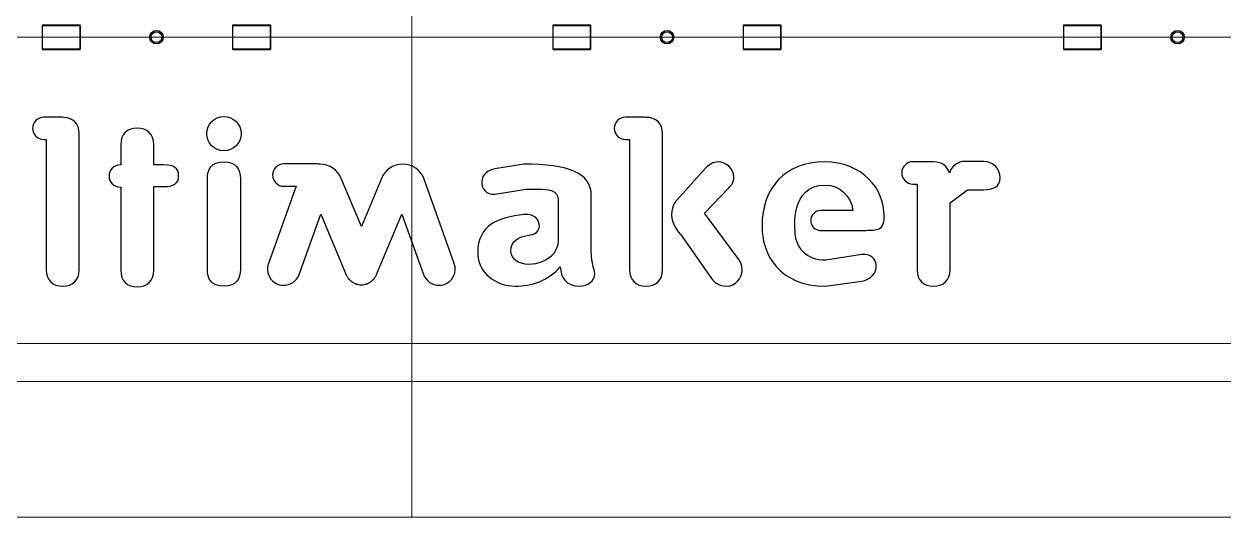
# Model space of a CAD drawing. Header units: millimetres. Extents: x -1949 to 1995, y -2739 to 1842.
# Drawn here: x -1389.8 to -1137.5, y -592.8 to -489.1 of the extents above; entities that cross this region are included whole.
import ezdxf

# ---------------------------------------------------------------- set-up
doc = ezdxf.new("R2010")
doc.units = ezdxf.units.MM
for name, color, linetype, true_color in [('CHANGED_PARTS', 3, 'Continuous', 0x00ff00), ('CUTS', 1, 'Continuous', 0xff0000), ('ORIGIONAL_PARTS_THAT_WERE_', 6, 'Continuous', 0xff00ff)]:
    doc.layers.add(name, color=color, linetype=linetype, true_color=true_color)
for name, color, linetype, lineweight, true_color in [('Front', 1, 'Continuous', 0, 0xff0000), ('Laser Table', 2, 'Continuous', 0, 0xffff00), ('Referance lines', 2, 'Continuous', 0, 0xffff00)]:
    doc.layers.add(name, color=color, linetype=linetype, lineweight=lineweight, true_color=true_color)

msp = doc.modelspace()

# ---------------------------------------------------------------- linework, layer by layer
at = {"layer": 'CHANGED_PARTS'}
for p, q in [((-1385.92, -494.47), (-1385.92, -489.27)), ((-1385.92, -489.27), (-1378.04, -489.27)), ((-1378.04, -494.47), (-1378.04, -489.27)), ((-1345.92, -494.47), (-1345.92, -489.27)), ((-1345.92, -489.27), (-1338.04, -489.27)), ((-1338.04, -494.47), (-1338.04, -489.27)), ((-1278.58, -494.47), (-1278.58, -489.27)), ((-1278.58, -489.27), (-1270.7, -489.27)), ((-1270.7, -494.47), (-1270.7, -489.27)), ((-1238.58, -494.47), (-1238.58, -489.27)), ((-1238.58, -489.27), (-1230.7, -489.27)), ((-1230.7, -494.47), (-1230.7, -489.27)), ((-1171.24, -494.47), (-1171.24, -489.27)), ((-1171.24, -489.27), (-1163.36, -489.27)), ((-1163.36, -494.47), (-1163.36, -489.27)), ((-1385.92, -494.47), (-1378.04, -494.47)), ((-1345.92, -494.47), (-1338.04, -494.47)), ((-1278.58, -494.47), (-1270.7, -494.47)), ((-1238.58, -494.47), (-1230.7, -494.47)), ((-1171.24, -494.47), (-1163.36, -494.47))]:
    msp.add_line(p, q, dxfattribs=at)
at = {"layer": 'CHANGED_PARTS', "color": 3, "true_color": 0x00ff00}
for points in [[(-1363.4, -491.87), (-1363.4, -491.08), (-1362.76, -490.44), (-1361.98, -490.44)], [(-1361.98, -493.29), (-1362.76, -493.29), (-1363.4, -492.65), (-1363.4, -491.87)], [(-1361.98, -490.44), (-1361.19, -490.44), (-1360.55, -491.08), (-1360.55, -491.87)], [(-1360.55, -491.87), (-1360.55, -492.65), (-1361.19, -493.29), (-1361.98, -493.29)], [(-1256.06, -491.87), (-1256.06, -491.08), (-1255.42, -490.44), (-1254.64, -490.44)], [(-1254.64, -493.29), (-1255.42, -493.29), (-1256.06, -492.65), (-1256.06, -491.87)], [(-1254.64, -490.44), (-1253.85, -490.44), (-1253.21, -491.08), (-1253.21, -491.87)], [(-1253.21, -491.87), (-1253.21, -492.65), (-1253.85, -493.29), (-1254.64, -493.29)], [(-1148.72, -491.87), (-1148.72, -491.08), (-1148.08, -490.44), (-1147.3, -490.44)], [(-1147.3, -493.29), (-1148.08, -493.29), (-1148.72, -492.65), (-1148.72, -491.87)], [(-1147.3, -490.44), (-1146.51, -490.44), (-1145.87, -491.08), (-1145.87, -491.87)], [(-1145.87, -491.87), (-1145.87, -492.65), (-1146.51, -493.29), (-1147.3, -493.29)]]:
    msp.add_open_spline(points, degree=3, dxfattribs=at)
at = {"layer": 'CUTS', "color": 1, "true_color": 0xff0000}
for points in [[(-1381.98, -508.69), (-1385.7, -508.69)], [(-1259.67, -508.69), (-1263.39, -508.69)], [(-1385.7, -513.37), (-1385.17, -513.37), (-1385.17, -540.74)], [(-1378.23, -540.74), (-1378.23, -512.2)], [(-1369.5, -514.49), (-1369.5, -518.73), (-1369.62, -518.73)], [(-1360.46, -518.72), (-1362.56, -518.72), (-1362.56, -514.49)], [(-1263.39, -513.37), (-1262.52, -513.37), (-1262.52, -540.74)], [(-1255.58, -540.74), (-1255.58, -512.2)], [(-1328.33, -518.52), (-1335.22, -518.52)], [(-1284.76, -518.58), (-1290.82, -519.58)], [(-1246.55, -519.43), (-1252.58, -526.14)], [(-1199.22, -518.06), (-1202.94, -518.06)], [(-1188.03, -517.99), (-1191.99, -517.99)], [(-1351.28, -540.74), (-1351.28, -521.57), (-1351.28, -521.57)], [(-1344.34, -521.57), (-1344.34, -540.74)], [(-1314.68, -521.59), (-1318.91, -531.65), (-1323.14, -521.59)], [(-1299.37, -539.46), (-1305.71, -521.71)], [(-1369.62, -523.41), (-1369.5, -523.41), (-1369.5, -540.88)], [(-1362.56, -540.88), (-1362.56, -523.29), (-1360.46, -523.29)], [(-1335.22, -523.21), (-1332.64, -523.21), (-1338.45, -539.46)], [(-1290.82, -524.85), (-1284.24, -523.8), (-1281.88, -523.8)], [(-1239.56, -538.6), (-1246.78, -528.9), (-1241.65, -523.52)], [(-1202.94, -522.74), (-1202.07, -522.74), (-1202.07, -540.74)], [(-1195.13, -540.74), (-1195.13, -526.73), (-1191.45, -523.95), (-1188.03, -523.95)], [(-1277.5, -526.09), (-1277.5, -534.6)], [(-1270.56, -536.89), (-1270.56, -525.23)], [(-1331.99, -541.77), (-1327.45, -529.06), (-1322.07, -541.84)], [(-1315.75, -541.84), (-1315.73, -541.8), (-1315.73, -541.8), (-1310.37, -529.06), (-1305.83, -541.77)], [(-1215.56, -528.31), (-1222.31, -528.31)], [(-1251.83, -533.32), (-1245.26, -542.6)], [(-1222.84, -532.45), (-1222.84, -532.46), (-1222.8, -532.46), (-1222.8, -532.46)], [(-1222.31, -532.53), (-1212.99, -532.53)], [(-1212.5, -532.46), (-1212.02, -532.46)], [(-1299.37, -539.46), (-1299.37, -539.46)], [(-1213.65, -537.6), (-1221.28, -538.77), (-1221.29, -538.79)], [(-1221.29, -544.21), (-1213.65, -543.16)]]:
    msp.add_lwpolyline(points, dxfattribs=at)
for points in [[(-1385.7, -508.69), (-1386.99, -508.69), (-1388.04, -509.74), (-1388.04, -511.03)], [(-1381.49, -508.75), (-1381.65, -508.71), (-1381.81, -508.69), (-1381.98, -508.69)], [(-1378.23, -512.2), (-1378.23, -510), (-1379.52, -508.83), (-1381.49, -508.75)], [(-1351.42, -512.16), (-1351.42, -510.16), (-1349.81, -508.54), (-1347.81, -508.54)], [(-1347.81, -508.54), (-1345.81, -508.54), (-1344.2, -510.16), (-1344.2, -512.16)], [(-1263.39, -508.69), (-1264.68, -508.69), (-1265.73, -509.74), (-1265.73, -511.03)], [(-1259.19, -508.74), (-1259.34, -508.71), (-1259.5, -508.69), (-1259.67, -508.69)], [(-1259.05, -508.73), (-1259.1, -508.73), (-1259.14, -508.74), (-1259.19, -508.74)], [(-1255.58, -512.2), (-1255.58, -509.92), (-1256.96, -508.73), (-1259.05, -508.73)], [(-1388.04, -511.03), (-1388.04, -512.33), (-1386.99, -513.37), (-1385.7, -513.37)], [(-1366.03, -511.02), (-1368.12, -511.02), (-1369.5, -512.2), (-1369.5, -514.49)], [(-1362.56, -514.49), (-1362.56, -512.2), (-1363.94, -511.02), (-1366.03, -511.02)], [(-1347.81, -515.77), (-1349.81, -515.77), (-1351.42, -514.15), (-1351.42, -512.16)], [(-1344.2, -512.16), (-1344.2, -514.15), (-1345.81, -515.77), (-1347.81, -515.77)], [(-1265.73, -511.03), (-1265.73, -512.33), (-1264.68, -513.37), (-1263.39, -513.37)], [(-1369.62, -518.73), (-1370.91, -518.73), (-1371.96, -519.78), (-1371.96, -521.07)], [(-1357.32, -521), (-1357.32, -519.34), (-1358.42, -518.72), (-1360.46, -518.72)], [(-1351.28, -521.57), (-1351.28, -519.72), (-1350.52, -518.1), (-1347.81, -518.1)], [(-1347.81, -518.1), (-1345.1, -518.1), (-1344.34, -519.72), (-1344.34, -521.57)], [(-1335.22, -518.52), (-1336.51, -518.52), (-1337.56, -519.57), (-1337.56, -520.86)], [(-1327.78, -518.6), (-1327.95, -518.55), (-1328.14, -518.52), (-1328.33, -518.52)], [(-1327.6, -518.58), (-1327.66, -518.58), (-1327.72, -518.59), (-1327.78, -518.6)], [(-1327.57, -518.58), (-1327.58, -518.58), (-1327.59, -518.58), (-1327.6, -518.58)], [(-1323.14, -521.59), (-1323.84, -519.79), (-1325.6, -518.59), (-1327.57, -518.58)], [(-1310.23, -518.58), (-1312.21, -518.59), (-1313.98, -519.79), (-1314.68, -521.59)], [(-1310.22, -518.58), (-1310.22, -518.58), (-1310.23, -518.58), (-1310.23, -518.58)], [(-1305.71, -521.71), (-1306.38, -519.84), (-1308.2, -518.58), (-1310.22, -518.58)], [(-1290.82, -519.58), (-1292.26, -519.88), (-1293.59, -520.66), (-1293.59, -522.35)], [(-1270.56, -525.23), (-1270.56, -520.24), (-1275.6, -518.58), (-1284.76, -518.58)], [(-1243.88, -518.1), (-1244.93, -518.1), (-1245.83, -518.67), (-1246.55, -519.43)], [(-1240.6, -521.24), (-1240.6, -519.48), (-1242.31, -518.1), (-1243.88, -518.1)], [(-1221.53, -518.1), (-1229.76, -518.1), (-1234.66, -523.52), (-1234.66, -531.61)], [(-1208.97, -529.47), (-1208.97, -523.76), (-1213.54, -518.1), (-1221.53, -518.1)], [(-1202.94, -518.06), (-1204.23, -518.06), (-1205.28, -519.11), (-1205.28, -520.4)], [(-1198.74, -518.11), (-1198.9, -518.08), (-1199.06, -518.06), (-1199.22, -518.06)], [(-1198.6, -518.1), (-1198.65, -518.1), (-1198.7, -518.11), (-1198.74, -518.11)], [(-1195.27, -520.48), (-1195.65, -518.92), (-1196.88, -518.1), (-1198.6, -518.1)], [(-1191.99, -517.99), (-1193.55, -517.99), (-1194.86, -519.05), (-1195.27, -520.48)], [(-1184.6, -521.42), (-1184.6, -519.53), (-1186.13, -517.99), (-1188.03, -517.99)], [(-1371.96, -521.07), (-1371.96, -522.36), (-1370.91, -523.41), (-1369.62, -523.41)], [(-1360.46, -523.29), (-1358.42, -523.29), (-1357.32, -522.67), (-1357.32, -521)], [(-1337.56, -520.86), (-1337.56, -522.16), (-1336.51, -523.21), (-1335.22, -523.21)], [(-1241.65, -523.52), (-1241.03, -522.86), (-1240.6, -522.48), (-1240.6, -521.24)], [(-1205.28, -520.4), (-1205.28, -521.69), (-1204.23, -522.74), (-1202.94, -522.74)], [(-1188.03, -523.95), (-1186.13, -523.95), (-1184.6, -523.32), (-1184.6, -521.42)], [(-1293.59, -522.35), (-1293.59, -523.64), (-1292.67, -525.13), (-1290.82, -524.85)], [(-1281.88, -523.8), (-1279.55, -523.8), (-1277.5, -524.09), (-1277.5, -526.09)], [(-1227.71, -532.46), (-1227.71, -532.46), (-1228.84, -522.95), (-1221.39, -522.95)], [(-1221.39, -522.95), (-1218.35, -522.95), (-1216, -525.21), (-1215.56, -528.31)], [(-1252.58, -526.14), (-1252.58, -526.14), (-1253.69, -527.16), (-1253.69, -529.19)], [(-1284.73, -529.14), (-1290.06, -529.75), (-1294.44, -531.37), (-1294.44, -537.13)], [(-1281.58, -530.89), (-1282.13, -528.81), (-1284.73, -529.14), (-1284.73, -529.14)], [(-1253.69, -529.19), (-1253.69, -531.29), (-1251.83, -533.32), (-1251.83, -533.32)], [(-1222.31, -528.31), (-1223.48, -528.31), (-1224.42, -529.26), (-1224.42, -530.42)], [(-1212.02, -532.46), (-1209.69, -532.46), (-1208.97, -531.85), (-1208.97, -529.47)], [(-1283.02, -533.37), (-1283.02, -533.37), (-1281.02, -532.97), (-1281.58, -530.89)], [(-1234.66, -531.61), (-1234.66, -537.65), (-1230.99, -544.21), (-1221.29, -544.21)], [(-1224.42, -530.42), (-1224.42, -531.4), (-1223.74, -532.22), (-1222.84, -532.45)], [(-1287.49, -536.79), (-1287.49, -534.7), (-1285.92, -533.79), (-1283.02, -533.37)], [(-1277.5, -534.6), (-1277.5, -537.17), (-1279.83, -539.64), (-1283.64, -539.64)], [(-1221.29, -538.79), (-1225.33, -538.79), (-1227.71, -536.13), (-1227.71, -532.46)], [(-1222.8, -532.46), (-1222.64, -532.5), (-1222.48, -532.53), (-1222.31, -532.53)], [(-1212.99, -532.53), (-1212.82, -532.53), (-1212.66, -532.5), (-1212.5, -532.46)], [(-1294.44, -537.13), (-1294.44, -541.5), (-1290.53, -544.21), (-1286.59, -544.21)], [(-1283.64, -539.64), (-1286.02, -539.64), (-1287.49, -538.36), (-1287.49, -536.79)], [(-1269.85, -541.55), (-1269.85, -540.45), (-1270.56, -539.79), (-1270.56, -536.89)], [(-1210.67, -539.78), (-1210.81, -538.49), (-1211.8, -537.33), (-1213.65, -537.6)], [(-1338.45, -539.46), (-1339.09, -541.25), (-1338.16, -543.21), (-1336.38, -543.85)], [(-1301.45, -543.85), (-1299.66, -543.21), (-1298.73, -541.25), (-1299.37, -539.46)], [(-1238.84, -540.84), (-1238.84, -539.69), (-1239.32, -538.93), (-1239.56, -538.6)], [(-1213.65, -543.16), (-1212.01, -542.86), (-1210.47, -541.66), (-1210.67, -539.78)], [(-1385.17, -540.74), (-1385.17, -543.02), (-1383.79, -544.21), (-1381.7, -544.21)], [(-1381.7, -544.21), (-1379.61, -544.21), (-1378.23, -543.02), (-1378.23, -540.74)], [(-1369.5, -540.88), (-1369.5, -543.16), (-1368.12, -544.35), (-1366.03, -544.35)], [(-1366.03, -544.35), (-1363.94, -544.35), (-1362.56, -543.16), (-1362.56, -540.88)], [(-1347.81, -544.21), (-1350.52, -544.21), (-1351.28, -542.59), (-1351.28, -540.74)], [(-1344.34, -540.74), (-1344.34, -542.59), (-1345.1, -544.21), (-1347.81, -544.21)], [(-1335.22, -544.05), (-1333.81, -544.05), (-1332.49, -543.18), (-1331.99, -541.77)], [(-1322.07, -541.84), (-1322, -542.02), (-1321.9, -542.19), (-1321.8, -542.35)], [(-1321.8, -542.35), (-1321.77, -542.39), (-1321.74, -542.43), (-1321.71, -542.47)], [(-1316.11, -542.48), (-1316.08, -542.43), (-1316.05, -542.39), (-1316.02, -542.35)], [(-1316.02, -542.35), (-1315.92, -542.19), (-1315.82, -542.02), (-1315.75, -541.84)], [(-1305.83, -541.77), (-1305.33, -543.17), (-1304.01, -544.05), (-1302.6, -544.05)], [(-1286.59, -544.21), (-1282.93, -544.21), (-1279.79, -543.17), (-1277.08, -540.17)], [(-1277.08, -540.17), (-1276.98, -542.31), (-1275.98, -544.21), (-1272.99, -544.21)], [(-1272.99, -544.21), (-1271.32, -544.21), (-1269.85, -543.12), (-1269.85, -541.55)], [(-1262.52, -540.74), (-1262.52, -543.02), (-1261.14, -544.21), (-1259.05, -544.21)], [(-1259.05, -544.21), (-1256.96, -544.21), (-1255.58, -543.02), (-1255.58, -540.74)], [(-1242.12, -544.21), (-1240.27, -544.21), (-1238.84, -542.6), (-1238.84, -540.84)], [(-1202.07, -540.74), (-1202.07, -543.02), (-1200.7, -544.21), (-1198.6, -544.21)], [(-1198.6, -544.21), (-1196.51, -544.21), (-1195.13, -543.02), (-1195.13, -540.74)], [(-1336.38, -543.85), (-1335.99, -543.99), (-1335.6, -544.05), (-1335.22, -544.05)], [(-1321.71, -542.47), (-1321.63, -542.6), (-1321.53, -542.72), (-1321.43, -542.83)], [(-1321.43, -542.83), (-1321.38, -542.88), (-1321.34, -542.92), (-1321.29, -542.97)], [(-1321.29, -542.97), (-1321.18, -543.07), (-1321.06, -543.18), (-1320.93, -543.27)], [(-1320.93, -543.27), (-1320.89, -543.3), (-1320.86, -543.33), (-1320.82, -543.35)], [(-1320.82, -543.35), (-1320.65, -543.47), (-1320.47, -543.56), (-1320.28, -543.65)], [(-1320.28, -543.65), (-1320.27, -543.65), (-1320.26, -543.66), (-1320.24, -543.67)], [(-1320.24, -543.67), (-1320.21, -543.68), (-1320.17, -543.69), (-1320.14, -543.7)], [(-1320.14, -543.7), (-1319.99, -543.76), (-1319.84, -543.8), (-1319.69, -543.84)], [(-1319.69, -543.84), (-1319.63, -543.85), (-1319.57, -543.87), (-1319.5, -543.88)], [(-1319.5, -543.88), (-1319.31, -543.91), (-1319.12, -543.94), (-1318.92, -543.94)], [(-1318.92, -543.94), (-1318.92, -543.94), (-1318.91, -543.94), (-1318.91, -543.94)], [(-1318.91, -543.94), (-1318.91, -543.94), (-1318.9, -543.94), (-1318.9, -543.94)], [(-1318.9, -543.94), (-1318.7, -543.94), (-1318.51, -543.91), (-1318.32, -543.88)], [(-1318.32, -543.88), (-1318.25, -543.87), (-1318.19, -543.85), (-1318.13, -543.84)], [(-1318.13, -543.84), (-1317.98, -543.8), (-1317.83, -543.76), (-1317.69, -543.7)], [(-1317.69, -543.7), (-1317.65, -543.69), (-1317.61, -543.68), (-1317.58, -543.67)], [(-1317.58, -543.67), (-1317.56, -543.66), (-1317.55, -543.65), (-1317.53, -543.65)], [(-1317.53, -543.65), (-1317.35, -543.56), (-1317.17, -543.47), (-1317, -543.35)], [(-1317, -543.35), (-1316.96, -543.33), (-1316.92, -543.3), (-1316.89, -543.27)], [(-1316.89, -543.27), (-1316.76, -543.18), (-1316.64, -543.08), (-1316.53, -542.97)], [(-1316.53, -542.97), (-1316.48, -542.92), (-1316.44, -542.88), (-1316.39, -542.83)], [(-1316.39, -542.83), (-1316.29, -542.72), (-1316.2, -542.6), (-1316.11, -542.48)], [(-1302.6, -544.05), (-1302.22, -544.05), (-1301.83, -543.98), (-1301.45, -543.85)], [(-1245.26, -542.6), (-1244.74, -543.36), (-1243.84, -544.21), (-1242.12, -544.21)]]:
    msp.add_open_spline(points, degree=3, dxfattribs=at)
at = {"layer": 'Front', "color": 1, "true_color": 0xff0000}
msp.add_line((-1684.47, -556.28), (-932.11, -556.28), dxfattribs=at)
at = {"layer": 'Laser Table', "color": 2, "true_color": 0xffff00}
msp.add_line((-858.29, -592.78), (-1758.29, -592.78), dxfattribs=at)
at = {"layer": 'ORIGIONAL_PARTS_THAT_WERE_', "color": 6, "true_color": 0xff00ff}
for points in [[(-1385.92, -489.39), (-1378.04, -489.39), (-1378.04, -494.35), (-1385.92, -494.35), (-1385.92, -489.39), (-1385.92, -489.39)], [(-1345.92, -489.39), (-1338.04, -489.39), (-1338.04, -494.35), (-1345.92, -494.35), (-1345.92, -489.39), (-1345.92, -489.39)], [(-1278.58, -489.39), (-1270.7, -489.39), (-1270.7, -494.35), (-1278.58, -494.35), (-1278.58, -489.39), (-1278.58, -489.39)], [(-1238.58, -489.39), (-1230.7, -489.39), (-1230.7, -494.35), (-1238.58, -494.35), (-1238.58, -489.39), (-1238.58, -489.39)], [(-1171.24, -489.39), (-1163.36, -489.39), (-1163.36, -494.35), (-1171.24, -494.35), (-1171.24, -489.39), (-1171.24, -489.39)]]:
    msp.add_lwpolyline(points, dxfattribs=at)
for points in [[(-1363.12, -491.87), (-1363.12, -491.24), (-1362.61, -490.73), (-1361.98, -490.73)], [(-1361.98, -493.01), (-1362.61, -493.01), (-1363.12, -492.5), (-1363.12, -491.87)], [(-1361.98, -490.73), (-1361.35, -490.73), (-1360.84, -491.24), (-1360.84, -491.87)], [(-1360.84, -491.87), (-1360.84, -492.5), (-1361.35, -493.01), (-1361.98, -493.01)], [(-1255.78, -491.87), (-1255.78, -491.24), (-1255.27, -490.73), (-1254.64, -490.73)], [(-1254.64, -493.01), (-1255.27, -493.01), (-1255.78, -492.5), (-1255.78, -491.87)], [(-1254.64, -490.73), (-1254.01, -490.73), (-1253.5, -491.24), (-1253.5, -491.87)], [(-1253.5, -491.87), (-1253.5, -492.5), (-1254.01, -493.01), (-1254.64, -493.01)], [(-1148.44, -491.87), (-1148.44, -491.24), (-1147.93, -490.73), (-1147.3, -490.73)], [(-1147.3, -493.01), (-1147.93, -493.01), (-1148.44, -492.5), (-1148.44, -491.87)], [(-1147.3, -490.73), (-1146.67, -490.73), (-1146.16, -491.24), (-1146.16, -491.87)], [(-1146.16, -491.87), (-1146.16, -492.5), (-1146.67, -493.01), (-1147.3, -493.01)]]:
    msp.add_open_spline(points, degree=3, dxfattribs=at)
at = {"layer": 'Referance lines', "color": 2, "true_color": 0xffff00}
for p, q in [((-1308.29, 607.22), (-1308.29, -592.78)), ((-1308.29, -545.54), (-1308.29, -438.2)), ((-1723.24, -491.87), (-896.34, -491.87)), ((-1710.78, -491.87), (-908.82, -491.87)), ((-1361.96, -491.87), (-1469.3, -491.87)), ((-1361.96, -491.87), (-1254.62, -491.87)), ((-1254.62, -491.87), (-1147.28, -491.87)), ((-1147.28, -491.87), (-1039.94, -491.87)), ((-890.79, -564.28), (-1728.79, -564.28))]:
    msp.add_line(p, q, dxfattribs=at)
at = {"layer": 'Referance lines'}
msp.add_line((-1308.29, -556.28), (-1308.29, 578.72), dxfattribs=at)

doc.saveas('drawing.dxf')
